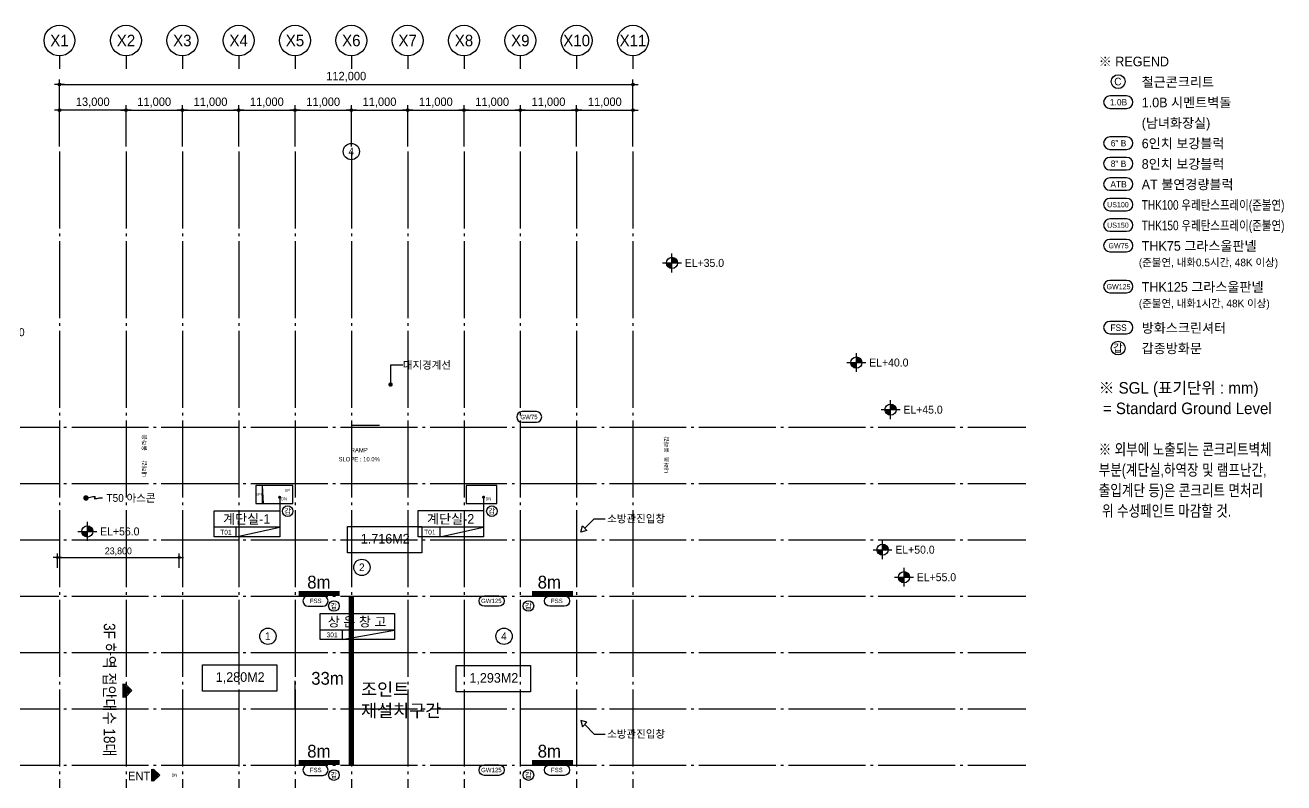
# Model space of a CAD drawing. Header units: millimetres. Extents: x 252735598 to 255219468, y 503852592 to 504847014.
# Drawn here: x 254553680 to 254799468, y 504699141 to 504847014 of the extents above; entities that cross this region are included whole.
import ezdxf
from ezdxf.enums import TextEntityAlignment as Align

# ---------------------------------------------------------------- set-up
doc = ezdxf.new("R2010")
doc.units = ezdxf.units.MM
doc.linetypes.add('CEN', pattern=[35, 30, -2, 1, -2])
for name, color, linetype in [('4A.TEC CEN', 1, 'CEN'), ('4A.TEC DIM', 7, 'Continuous'), ('4A.TEC TEXT', 7, 'Continuous'), ('4A.TEC TEXT 1', 3, 'Continuous'), ('4A.TEC TEXT 2', 3, 'Continuous'), ('4A.TEC 심볼', 7, 'Continuous'), ('DEFPOINT', 135, 'Continuous'), ('㈜SE&C DIM', 7, 'Continuous'), ('㈜SE&C TEXT', 7, 'Continuous'), ('㈜SE&C TEXT 1', 3, 'Continuous')]:
    doc.layers.add(name, color=color, linetype=linetype)
doc.styles.add('돋움', font='')
doc.styles.get('돋움').set_extended_font_data('돋움')
doc.dimstyles.new('DIM_400(외부치수)', dxfattribs={"dimscale": 1200, "dimtxt": 3.3, "dimasz": 1, "dimexe": 2, "dimexo": 2, "dimgap": 1, "dimtad": 1, "dimdec": 0, "dimdsep": 46, "dimlunit": 6, "dimtxsty": '돋움', "dimblk1": 'DIMDOT', "dimblk2": 'DIMDOT', "dimsah": 1, "dimcen": 2.5, "dimdle": 1.5, "dimclrd": 8, "dimclre": 8, "dimclrt": 3, "dimadec": 0, "dimazin": 0, "dimtfac": 1, "dimtdec": 0, "dimtix": 1, "dimtmove": 2, "dimatfit": 3, "dimldrblk": 'DIMDOT', "dimfxl": 1, "dimtvp": 1, "dimtolj": 1, "dimtzin": 0, "dimarcsym": 0})
doc.dimstyles.new('DIM_600(외부치수)', dxfattribs={"dimscale": 400, "dimtxt": 3.3, "dimasz": 1, "dimexe": 2, "dimexo": 2, "dimgap": 1, "dimtad": 1, "dimdec": 0, "dimdsep": 46, "dimlunit": 6, "dimtxsty": '돋움', "dimblk1": 'DIMDOT', "dimblk2": 'DIMDOT', "dimsah": 1, "dimcen": 2.5, "dimdle": 1.5, "dimclrd": 8, "dimclre": 8, "dimclrt": 3, "dimadec": 0, "dimazin": 0, "dimtfac": 1, "dimtdec": 0, "dimtix": 1, "dimtmove": 2, "dimatfit": 3, "dimldrblk": 'DIMDOT', "dimfxl": 1, "dimtvp": 1, "dimtolj": 1, "dimtzin": 0, "dimarcsym": 0})

# ---------------------------------------------------------------- blocks, each defined once
blk = doc.blocks.new('a4w')
at = {"layer": '4A.TEC 심볼'}
for points in [[(-19898, 7460444), (-21873, 7460444, 1), (-21873, 7458989), (-19898, 7458989, 1)], [(-19898, 7455644), (-21873, 7455644, 1), (-21873, 7454189), (-19898, 7454189, 1)], [(-19898, 7453244), (-21873, 7453244, 1), (-21873, 7451789), (-19898, 7451789, 1)], [(-19898, 7450844), (-21873, 7450844, 1), (-21873, 7449389), (-19898, 7449389, 1)], [(-19898, 7448444), (-21873, 7448444, 1), (-21873, 7446989), (-19898, 7446989, 1)], [(-19898, 7446044), (-21873, 7446044, 1), (-21873, 7444589), (-19898, 7444589, 1)], [(-19898, 7443644), (-21873, 7443644, 1), (-21873, 7442189), (-19898, 7442189, 1)], [(-19898, 7438844), (-21873, 7438844, 1), (-21873, 7437389), (-19898, 7437389, 1)], [(-19898, 7434044), (-21873, 7434044, 1), (-21873, 7432589), (-19898, 7432589, 1)]]:
    blk.add_lwpolyline(points, format="xyb", close=True, dxfattribs=at)
for centre in [(-20886, 7462116), (-20886, 7430916)]:
    blk.add_circle(centre, 808, dxfattribs=at)
at = {"layer": '4A.TEC TEXT', "style": '돋움'}
for s, p in [('C', (-20923, 7462128)), ('갑', (-20923, 7430928))]:
    blk.add_text(s, height=900, dxfattribs=at).set_placement(p, align=Align.MIDDLE_CENTER)
for s, height, p in [('1.0B', 750, (-20845, 7459705)), ('6" B', 750, (-20845, 7454905)), ('8" B', 750, (-20845, 7452505)), ('ATB', 750, (-20845, 7450105)), ('US100', 600, (-20916, 7447705)), ('US150', 600, (-20916, 7445305)), ('GW75', 600, (-20845, 7442905)), ('GW125', 600, (-20845, 7438105)), ('FSS', 750, (-20845, 7433305))]:
    blk.add_text(s, height=height, dxfattribs=at).set_placement(p, align=Align.MIDDLE)
at = {"layer": '4A.TEC TEXT 2', "color": 3, "style": '돋움'}
for s, height, p in [('※ REGEND', 1125, (-23170, 7463576)), ('철근콘크리트', 1125, (-18130, 7461176)), ('1.0B 시멘트벽돌', 1125, (-18130, 7458776)), ('(남녀화장실)', 1125, (-18130, 7456376)), ('6인치 보강블럭', 1125, (-18130, 7453976)), ('8인치 보강블럭', 1125, (-18130, 7451576)), ('AT 불연경량블럭', 1125, (-18130, 7449176)), ('THK75 그라스울판넬', 1125, (-18130, 7441976)), ('(준불연, 내화0.5시간, 48K 이상)', 900, (-18466, 7440222)), ('THK125 그라스울판넬', 1125, (-18130, 7437176)), ('(준불연, 내화1시간, 48K 이상)', 900, (-18466, 7435422)), ('방화스크린셔터', 1125, (-18130, 7432376)), ('갑종방화문', 1125, (-18130, 7429976)), ('※ SGL (표기단위 : mm)', 1350, (-23170, 7425176)), (' = Standard Ground Level', 1350, (-23170, 7422776))]:
    blk.add_text(s, height=height, dxfattribs=at).set_placement(p, align=Align.BOTTOM_LEFT)
at = {"layer": '4A.TEC TEXT 2', "color": 3, "style": '돋움', "width": 0.8}
for s, height, p in [('THK100 우레탄스프레이(준불연)', 1125, (-18130, 7446776)), ('THK150 우레탄스프레이(준불연)', 1125, (-18130, 7444376)), ('※ 외부에 노출되는 콘크리트벽체', 1350, (-23170, 7417976)), ('부분(계단실,하역장 및 램프난간,', 1350, (-23170, 7415576)), ('출입계단 등)은 콘크리트 면처리', 1350, (-23170, 7413176)), (' 위 수성페인트 마감할 것.', 1350, (-23170, 7410776))]:
    blk.add_text(s, height=height, dxfattribs=at).set_placement(p, align=Align.BOTTOM_LEFT)
blk = doc.blocks.new('DIMDOT')
at = {"color": 0}
blk.add_line((-2, 0), (2, 0), dxfattribs=at)
for radius in [0.5, 0.25]:
    blk.add_circle((0, 0), radius, dxfattribs=at)
blk = doc.blocks.new('*D94')
at = {"layer": '4A.TEC DIM', "color": 8, "lineweight": -2, "transparency": 16777216}
for p, q in [((169308, -38163), (169308, -25069)), ((169808, -26069), (280808, -26069)), ((281308, -38163), (281308, -25069))]:
    blk.add_line(p, q, dxfattribs=at)
at = {"layer": 'Defpoints', "color": 0, "transparency": 16777216}
for p in [(281308, -26069), (169308, -39163), (281308, -39163)]:
    blk.add_point(p, dxfattribs=at)
at = {"layer": '4A.TEC DIM', "color": 8, "lineweight": -2, "transparency": 16777216, "xscale": 500, "yscale": 500, "zscale": 500, "rotation": 180}
blk.add_blockref('DIMDOT', (169308, -26069), dxfattribs=at)
at = {"layer": '4A.TEC DIM', "color": 8, "lineweight": -2, "transparency": 16777216, "xscale": 500, "yscale": 500, "zscale": 500}
blk.add_blockref('DIMDOT', (281308, -26069), dxfattribs=at)
at = {"layer": '4A.TEC DIM', "color": 3, "transparency": 16777216, "insert": (225308, -24584), "char_height": 1650, "attachment_point": 5, "style": '돋움'}
blk.add_mtext('\\A1;112,000', dxfattribs=at)
blk = doc.blocks.new('ccs122')
at = {"layer": '4A.TEC 심볼'}
blk.add_line((0, 8), (0, 3), dxfattribs=at)
blk.add_circle((0, 14), 6, dxfattribs=at)
at = {"layer": '4A.TEC TEXT 2', "color": 3, "style": '돋움'}
blk.add_attdef('NO', text='', height=4.5, dxfattribs=at).set_placement((-0.01, 14.02), align=Align.MIDDLE_CENTER)
blk = doc.blocks.new('*D103')
at = {"layer": '4A.TEC DIM', "color": 8, "lineweight": -2, "transparency": 16777216}
for p, q in [((169308, -38163), (169308, -30082)), ((181808, -31082), (169808, -31082)), ((182308, -38163), (182308, -30082))]:
    blk.add_line(p, q, dxfattribs=at)
at = {"layer": 'Defpoints', "color": 0, "transparency": 16777216}
for p in [(169308, -31082), (169308, -39163), (182308, -39163)]:
    blk.add_point(p, dxfattribs=at)
at = {"layer": '4A.TEC DIM', "color": 8, "lineweight": -2, "transparency": 16777216, "xscale": 500, "yscale": 500, "zscale": 500, "rotation": 180}
blk.add_blockref('DIMDOT', (169308, -31082), dxfattribs=at)
at = {"layer": '4A.TEC DIM', "color": 8, "lineweight": -2, "transparency": 16777216, "xscale": 500, "yscale": 500, "zscale": 500}
blk.add_blockref('DIMDOT', (182308, -31082), dxfattribs=at)
at = {"layer": '4A.TEC DIM', "color": 3, "transparency": 16777216, "insert": (175808, -29597), "char_height": 1650, "attachment_point": 5, "style": '돋움'}
blk.add_mtext('\\A1;13,000', dxfattribs=at)
blk = doc.blocks.new('*D105')
at = {"layer": '4A.TEC DIM', "color": 8, "lineweight": -2, "transparency": 16777216}
for p, q in [((270308, -38163), (270308, -30082)), ((270808, -31082), (280808, -31082)), ((281308, -38163), (281308, -30082))]:
    blk.add_line(p, q, dxfattribs=at)
at = {"layer": 'Defpoints', "color": 0, "transparency": 16777216}
for p in [(281308, -31082), (270308, -39163), (281308, -39163)]:
    blk.add_point(p, dxfattribs=at)
at = {"layer": '4A.TEC DIM', "color": 8, "lineweight": -2, "transparency": 16777216, "xscale": 500, "yscale": 500, "zscale": 500, "rotation": 180}
blk.add_blockref('DIMDOT', (270308, -31082), dxfattribs=at)
at = {"layer": '4A.TEC DIM', "color": 8, "lineweight": -2, "transparency": 16777216, "xscale": 500, "yscale": 500, "zscale": 500}
blk.add_blockref('DIMDOT', (281308, -31082), dxfattribs=at)
at = {"layer": '4A.TEC DIM', "color": 3, "transparency": 16777216, "insert": (275808, -29597), "char_height": 1650, "attachment_point": 5, "style": '돋움'}
blk.add_mtext('\\A1;11,000', dxfattribs=at)
blk = doc.blocks.new('*D106')
at = {"layer": '4A.TEC DIM', "color": 8, "lineweight": -2, "transparency": 16777216}
for p, q in [((259308, -38163), (259308, -30082)), ((259808, -31082), (269808, -31082)), ((270308, -38163), (270308, -30082))]:
    blk.add_line(p, q, dxfattribs=at)
at = {"layer": 'Defpoints', "color": 0, "transparency": 16777216}
for p in [(270308, -31082), (259308, -39163), (270308, -39163)]:
    blk.add_point(p, dxfattribs=at)
at = {"layer": '4A.TEC DIM', "color": 8, "lineweight": -2, "transparency": 16777216, "xscale": 500, "yscale": 500, "zscale": 500, "rotation": 180}
blk.add_blockref('DIMDOT', (259308, -31082), dxfattribs=at)
at = {"layer": '4A.TEC DIM', "color": 8, "lineweight": -2, "transparency": 16777216, "xscale": 500, "yscale": 500, "zscale": 500}
blk.add_blockref('DIMDOT', (270308, -31082), dxfattribs=at)
at = {"layer": '4A.TEC DIM', "color": 3, "transparency": 16777216, "insert": (264808, -29597), "char_height": 1650, "attachment_point": 5, "style": '돋움'}
blk.add_mtext('\\A1;11,000', dxfattribs=at)
blk = doc.blocks.new('*D107')
at = {"layer": '4A.TEC DIM', "color": 8, "lineweight": -2, "transparency": 16777216}
for p, q in [((248308, -38163), (248308, -30082)), ((248808, -31082), (258808, -31082)), ((259308, -38163), (259308, -30082))]:
    blk.add_line(p, q, dxfattribs=at)
at = {"layer": 'Defpoints', "color": 0, "transparency": 16777216}
for p in [(259308, -31082), (248308, -39163), (259308, -39163)]:
    blk.add_point(p, dxfattribs=at)
at = {"layer": '4A.TEC DIM', "color": 8, "lineweight": -2, "transparency": 16777216, "xscale": 500, "yscale": 500, "zscale": 500, "rotation": 180}
blk.add_blockref('DIMDOT', (248308, -31082), dxfattribs=at)
at = {"layer": '4A.TEC DIM', "color": 8, "lineweight": -2, "transparency": 16777216, "xscale": 500, "yscale": 500, "zscale": 500}
blk.add_blockref('DIMDOT', (259308, -31082), dxfattribs=at)
at = {"layer": '4A.TEC DIM', "color": 3, "transparency": 16777216, "insert": (253808, -29597), "char_height": 1650, "attachment_point": 5, "style": '돋움'}
blk.add_mtext('\\A1;11,000', dxfattribs=at)
blk = doc.blocks.new('*D108')
at = {"layer": '4A.TEC DIM', "color": 8, "lineweight": -2, "transparency": 16777216}
for p, q in [((237308, -38163), (237308, -30082)), ((237808, -31082), (247808, -31082)), ((248308, -38163), (248308, -30082))]:
    blk.add_line(p, q, dxfattribs=at)
at = {"layer": 'Defpoints', "color": 0, "transparency": 16777216}
for p in [(248308, -31082), (237308, -39163), (248308, -39163)]:
    blk.add_point(p, dxfattribs=at)
at = {"layer": '4A.TEC DIM', "color": 8, "lineweight": -2, "transparency": 16777216, "xscale": 500, "yscale": 500, "zscale": 500, "rotation": 180}
blk.add_blockref('DIMDOT', (237308, -31082), dxfattribs=at)
at = {"layer": '4A.TEC DIM', "color": 8, "lineweight": -2, "transparency": 16777216, "xscale": 500, "yscale": 500, "zscale": 500}
blk.add_blockref('DIMDOT', (248308, -31082), dxfattribs=at)
at = {"layer": '4A.TEC DIM', "color": 3, "transparency": 16777216, "insert": (242808, -29597), "char_height": 1650, "attachment_point": 5, "style": '돋움'}
blk.add_mtext('\\A1;11,000', dxfattribs=at)
blk = doc.blocks.new('*D109')
at = {"layer": '4A.TEC DIM', "color": 8, "lineweight": -2, "transparency": 16777216}
for p, q in [((226308, -38163), (226308, -30082)), ((226808, -31082), (236808, -31082)), ((237308, -38163), (237308, -30082))]:
    blk.add_line(p, q, dxfattribs=at)
at = {"layer": 'Defpoints', "color": 0, "transparency": 16777216}
for p in [(237308, -31082), (226308, -39163), (237308, -39163)]:
    blk.add_point(p, dxfattribs=at)
at = {"layer": '4A.TEC DIM', "color": 8, "lineweight": -2, "transparency": 16777216, "xscale": 500, "yscale": 500, "zscale": 500, "rotation": 180}
blk.add_blockref('DIMDOT', (226308, -31082), dxfattribs=at)
at = {"layer": '4A.TEC DIM', "color": 8, "lineweight": -2, "transparency": 16777216, "xscale": 500, "yscale": 500, "zscale": 500}
blk.add_blockref('DIMDOT', (237308, -31082), dxfattribs=at)
at = {"layer": '4A.TEC DIM', "color": 3, "transparency": 16777216, "insert": (231808, -29597), "char_height": 1650, "attachment_point": 5, "style": '돋움'}
blk.add_mtext('\\A1;11,000', dxfattribs=at)
blk = doc.blocks.new('*D110')
at = {"layer": '4A.TEC DIM', "color": 8, "lineweight": -2, "transparency": 16777216}
for p, q in [((215308, -38163), (215308, -30082)), ((215808, -31082), (225808, -31082)), ((226308, -38163), (226308, -30082))]:
    blk.add_line(p, q, dxfattribs=at)
at = {"layer": 'Defpoints', "color": 0, "transparency": 16777216}
for p in [(226308, -31082), (215308, -39163), (226308, -39163)]:
    blk.add_point(p, dxfattribs=at)
at = {"layer": '4A.TEC DIM', "color": 8, "lineweight": -2, "transparency": 16777216, "xscale": 500, "yscale": 500, "zscale": 500, "rotation": 180}
blk.add_blockref('DIMDOT', (215308, -31082), dxfattribs=at)
at = {"layer": '4A.TEC DIM', "color": 8, "lineweight": -2, "transparency": 16777216, "xscale": 500, "yscale": 500, "zscale": 500}
blk.add_blockref('DIMDOT', (226308, -31082), dxfattribs=at)
at = {"layer": '4A.TEC DIM', "color": 3, "transparency": 16777216, "insert": (220808, -29597), "char_height": 1650, "attachment_point": 5, "style": '돋움'}
blk.add_mtext('\\A1;11,000', dxfattribs=at)
blk = doc.blocks.new('*D111')
at = {"layer": '4A.TEC DIM', "color": 8, "lineweight": -2, "transparency": 16777216}
for p, q in [((204308, -38163), (204308, -30082)), ((204808, -31082), (214808, -31082)), ((215308, -38163), (215308, -30082))]:
    blk.add_line(p, q, dxfattribs=at)
at = {"layer": 'Defpoints', "color": 0, "transparency": 16777216}
for p in [(215308, -31082), (204308, -39163), (215308, -39163)]:
    blk.add_point(p, dxfattribs=at)
at = {"layer": '4A.TEC DIM', "color": 8, "lineweight": -2, "transparency": 16777216, "xscale": 500, "yscale": 500, "zscale": 500, "rotation": 180}
blk.add_blockref('DIMDOT', (204308, -31082), dxfattribs=at)
at = {"layer": '4A.TEC DIM', "color": 8, "lineweight": -2, "transparency": 16777216, "xscale": 500, "yscale": 500, "zscale": 500}
blk.add_blockref('DIMDOT', (215308, -31082), dxfattribs=at)
at = {"layer": '4A.TEC DIM', "color": 3, "transparency": 16777216, "insert": (209808, -29597), "char_height": 1650, "attachment_point": 5, "style": '돋움'}
blk.add_mtext('\\A1;11,000', dxfattribs=at)
blk = doc.blocks.new('*D112')
at = {"layer": '4A.TEC DIM', "color": 8, "lineweight": -2, "transparency": 16777216}
for p, q in [((193308, -38163), (193308, -30082)), ((193808, -31082), (203808, -31082)), ((204308, -38163), (204308, -30082))]:
    blk.add_line(p, q, dxfattribs=at)
at = {"layer": 'Defpoints', "color": 0, "transparency": 16777216}
for p in [(204308, -31082), (193308, -39163), (204308, -39163)]:
    blk.add_point(p, dxfattribs=at)
at = {"layer": '4A.TEC DIM', "color": 8, "lineweight": -2, "transparency": 16777216, "xscale": 500, "yscale": 500, "zscale": 500, "rotation": 180}
blk.add_blockref('DIMDOT', (193308, -31082), dxfattribs=at)
at = {"layer": '4A.TEC DIM', "color": 8, "lineweight": -2, "transparency": 16777216, "xscale": 500, "yscale": 500, "zscale": 500}
blk.add_blockref('DIMDOT', (204308, -31082), dxfattribs=at)
at = {"layer": '4A.TEC DIM', "color": 3, "transparency": 16777216, "insert": (198808, -29597), "char_height": 1650, "attachment_point": 5, "style": '돋움'}
blk.add_mtext('\\A1;11,000', dxfattribs=at)
blk = doc.blocks.new('*D113')
at = {"layer": '4A.TEC DIM', "color": 8, "lineweight": -2, "transparency": 16777216}
for p, q in [((182308, -38163), (182308, -30082)), ((182808, -31082), (192808, -31082)), ((193308, -38163), (193308, -30082))]:
    blk.add_line(p, q, dxfattribs=at)
at = {"layer": 'Defpoints', "color": 0, "transparency": 16777216}
for p in [(193308, -31082), (182308, -39163), (193308, -39163)]:
    blk.add_point(p, dxfattribs=at)
at = {"layer": '4A.TEC DIM', "color": 8, "lineweight": -2, "transparency": 16777216, "xscale": 500, "yscale": 500, "zscale": 500, "rotation": 180}
blk.add_blockref('DIMDOT', (182308, -31082), dxfattribs=at)
at = {"layer": '4A.TEC DIM', "color": 8, "lineweight": -2, "transparency": 16777216, "xscale": 500, "yscale": 500, "zscale": 500}
blk.add_blockref('DIMDOT', (193308, -31082), dxfattribs=at)
at = {"layer": '4A.TEC DIM', "color": 3, "transparency": 16777216, "insert": (187808, -29597), "char_height": 1650, "attachment_point": 5, "style": '돋움'}
blk.add_mtext('\\A1;11,000', dxfattribs=at)
blk = doc.blocks.new('*D466')
at = {"layer": 'Defpoints', "color": 0}
for p in [(254583774, 504743099), (254559974, 504740306), (254583774, 504740306)]:
    blk.add_point(p, dxfattribs=at)
at = {"layer": '㈜SE&C DIM', "color": 8, "lineweight": -2, "ltscale": 10}
for p, q in [((254559974, 504741106), (254559974, 504743899)), ((254560374, 504743099), (254583374, 504743099)), ((254583774, 504741106), (254583774, 504743899))]:
    blk.add_line(p, q, dxfattribs=at)
at = {"layer": '㈜SE&C DIM', "color": 8, "lineweight": -2, "xscale": 400, "yscale": 400, "zscale": 400, "rotation": 180}
blk.add_blockref('DIMDOT', (254559974, 504743099), dxfattribs=at)
at = {"layer": '㈜SE&C DIM', "color": 8, "lineweight": -2, "xscale": 400, "yscale": 400, "zscale": 400}
blk.add_blockref('DIMDOT', (254583774, 504743099), dxfattribs=at)
at = {"layer": '㈜SE&C DIM', "color": 3, "insert": (254571874, 504744287), "char_height": 1320, "attachment_point": 5, "style": '돋움'}
blk.add_mtext('\\A1;23,800', dxfattribs=at)
blk = doc.blocks.new('FL-LEVEL1')
at = {"layer": '4A.TEC 심볼', "linetype": 'ByBlock'}
h = blk.add_hatch(color=256, dxfattribs=at)
h.paths.add_polyline_path([(295, 175), (295, 0), (470, 0, 0.414214)])
h.paths.add_polyline_path([(295, 0), (120, 0, 0.414214), (295, -175)])
for p, q in [((0, 0), (590, 0)), ((295, -295), (295, 295))]:
    blk.add_line(p, q, dxfattribs=at)
blk.add_circle((295, 0), 175, dxfattribs=at)
at = {"layer": '4A.TEC TEXT 2', "color": 3, "linetype": 'ByBlock', "style": '돋움'}
blk.add_attdef('FL', text='', height=250, dxfattribs=at).set_placement((695, 0), align=Align.MIDDLE_LEFT)
blk = doc.blocks.new('dwg9CDF')
at = {"layer": '4A.TEC 심볼', "color": 3, "linetype": 'ByBlock'}
ref = blk.add_blockref('FL-LEVEL1', (287075, -60898, 36666), dxfattribs=dict(at, xscale=6.250000000000405, yscale=6.250000000000405, zscale=6.250000000000405))
ref.add_attrib('FL', 'EL+35.0', dxfattribs={"layer": '4A.TEC TEXT 1', "color": 3, "linetype": 'ByBlock', "height": 1562.5, "style": '돋움'}).set_placement((291419, -60898, 36666), align=Align.MIDDLE_LEFT)
ref = blk.add_blockref('FL-LEVEL1', (150493, -74424, 31666), dxfattribs=dict(at, xscale=6.250000000000405, yscale=6.250000000000405, zscale=6.250000000000405))
ref.add_attrib('FL', 'EL+30.0', dxfattribs={"layer": '4A.TEC TEXT 1', "color": 3, "linetype": 'ByBlock', "height": 1562.5, "style": '돋움'}).set_placement((154837, -74424, 31666), align=Align.MIDDLE_LEFT)
ref = blk.add_blockref('FL-LEVEL1', (323089, -80342, 36666), dxfattribs=dict(at, xscale=6.250000000000405, yscale=6.250000000000405, zscale=6.250000000000405))
ref.add_attrib('FL', 'EL+40.0', dxfattribs={"layer": '4A.TEC TEXT 1', "color": 3, "linetype": 'ByBlock', "height": 1562.5, "style": '돋움'}).set_placement((327433, -80342, 36666), align=Align.MIDDLE_LEFT)
ref = blk.add_blockref('FL-LEVEL1', (329769, -89536, 46666), dxfattribs=dict(at, xscale=6.250000000000405, yscale=6.250000000000405, zscale=6.250000000000405))
ref.add_attrib('FL', 'EL+45.0', dxfattribs={"layer": '4A.TEC TEXT 1', "color": 3, "linetype": 'ByBlock', "height": 1562.5, "style": '돋움'}).set_placement((334113, -89536, 46666), align=Align.MIDDLE_LEFT)
ref = blk.add_blockref('FL-LEVEL1', (328195, -116874, 51666), dxfattribs=dict(at, xscale=6.250000000000405, yscale=6.250000000000405, zscale=6.250000000000405))
ref.add_attrib('FL', 'EL+50.0', dxfattribs={"layer": '4A.TEC TEXT 1', "color": 3, "linetype": 'ByBlock', "height": 1562.5, "style": '돋움'}).set_placement((332539, -116874, 51666), align=Align.MIDDLE_LEFT)
ref = blk.add_blockref('FL-LEVEL1', (332391, -122240, 56666), dxfattribs=dict(at, xscale=6.250000000000405, yscale=6.250000000000405, zscale=6.250000000000405))
ref.add_attrib('FL', 'EL+55.0', dxfattribs={"layer": '4A.TEC TEXT 1', "color": 3, "linetype": 'ByBlock', "height": 1562.5, "style": '돋움'}).set_placement((336735, -122240, 56666), align=Align.MIDDLE_LEFT)
ref = blk.add_blockref('FL-LEVEL1', (339218, -167717, 226666), dxfattribs=dict(at, xscale=6.250000000000405, yscale=6.250000000000405, zscale=6.250000000000405))
ref.add_attrib('FL', 'EL+60.0', dxfattribs={"layer": '4A.TEC TEXT 1', "color": 3, "linetype": 'ByBlock', "height": 1562.5, "style": '돋움'}).set_placement((343562, -167717, 226666), align=Align.MIDDLE_LEFT)
ref = blk.add_blockref('FL-LEVEL1', (332391, -197997, 56666), dxfattribs=dict(at, xscale=6.250000000000405, yscale=6.250000000000405, zscale=6.250000000000405))
ref.add_attrib('FL', 'EL+55.0', dxfattribs={"layer": '4A.TEC TEXT 1', "color": 3, "linetype": 'ByBlock', "height": 1562.5, "style": '돋움'}).set_placement((336735, -197997, 56666), align=Align.MIDDLE_LEFT)
ref = blk.add_blockref('FL-LEVEL1', (335195, -218028, 51666), dxfattribs=dict(at, xscale=6.250000000000405, yscale=6.250000000000405, zscale=6.250000000000405))
ref.add_attrib('FL', 'EL+50.0', dxfattribs={"layer": '4A.TEC TEXT 1', "color": 3, "linetype": 'ByBlock', "height": 1562.5, "style": '돋움'}).set_placement((339539, -218028, 51666), align=Align.MIDDLE_LEFT)
ref = blk.add_blockref('FL-LEVEL1', (321367, -238214, 46666), dxfattribs=dict(at, xscale=6.250000000000405, yscale=6.250000000000405, zscale=6.250000000000405))
ref.add_attrib('FL', 'EL+45.0', dxfattribs={"layer": '4A.TEC TEXT 1', "color": 3, "linetype": 'ByBlock', "height": 1562.5, "style": '돋움'}).set_placement((325711, -238214, 46666), align=Align.MIDDLE_LEFT)
ref = blk.add_blockref('FL-LEVEL1', (236546, -244313, 36666), dxfattribs=dict(at, xscale=6.250000000000405, yscale=6.250000000000405, zscale=6.250000000000405))
ref.add_attrib('FL', 'EL+35.0', dxfattribs={"layer": '4A.TEC TEXT 1', "color": 3, "linetype": 'ByBlock', "height": 1562.5, "style": '돋움'}).set_placement((240890, -244313, 36666), align=Align.MIDDLE_LEFT)
ref = blk.add_blockref('FL-LEVEL1', (171588, -245977, 31666), dxfattribs=dict(at, xscale=6.250000000000405, yscale=6.250000000000405, zscale=6.250000000000405))
ref.add_attrib('FL', 'EL+30.0', dxfattribs={"layer": '4A.TEC TEXT 1', "color": 3, "linetype": 'ByBlock', "height": 1562.5, "style": '돋움'}).set_placement((175932, -245977, 31666), align=Align.MIDDLE_LEFT)
ref = blk.add_blockref('FL-LEVEL1', (303281, -247320, 41666), dxfattribs=dict(at, xscale=6.250000000000405, yscale=6.250000000000405, zscale=6.250000000000405))
ref.add_attrib('FL', 'EL+40.0', dxfattribs={"layer": '4A.TEC TEXT 1', "color": 3, "linetype": 'ByBlock', "height": 1562.5, "style": '돋움'}).set_placement((307625, -247320, 41666), align=Align.MIDDLE_LEFT)
blk = doc.blocks.new('dwgFD3B')
at = {"layer": '4A.TEC CEN', "color": 250, "ltscale": 500}
for p, q in [((49194.51, -92936.83, -3333.33), (358000, -92936.83, -3333.33)), ((49194.51, -103936.83, -3333.33), (358000, -103936.83, -3333.33)), ((49194.51, -114936.83, -3333.33), (358000, -114936.83, -3333.33)), ((49194.51, -125936.83, -3333.33), (358000, -125936.83, -3333.33)), ((49194.51, -136936.83, -3333.33), (358000, -136936.83, -3333.33)), ((49194.51, -147936.83, -3333.33), (358000, -147936.83, -3333.33)), ((49194.51, -158936.83, -3333.33), (358000, -158936.83, -3333.33))]:
    blk.add_line(p, q, dxfattribs=at)
at = {"layer": '4A.TEC CEN', "color": 250, "ltscale": 500, "elevation": -3333.33}
for points in [[(169307.63, -39163.16), (169307.63, -267000)], [(182307.63, -39163.16), (182307.63, -267000)], [(193307.63, -39163.16), (193307.63, -267000)], [(204307.63, -39163.16), (204307.63, -267000)], [(215307.63, -39163.16), (215307.63, -267000)], [(226307.63, -39163.16), (226307.63, -267000)], [(237307.63, -39163.16), (237307.63, -267000)], [(248307.63, -39163.16), (248307.63, -267000)], [(259307.63, -39163.16), (259307.63, -267000)], [(270307.63, -39163.16), (270307.63, -267000)], [(281307.63, -39163.16), (281307.63, -267000)]]:
    blk.add_lwpolyline(points, dxfattribs=at)
at = {"layer": '4A.TEC 심볼'}
ref = blk.add_blockref('ccs122', (169307.63, -24500.01, 1666.22), dxfattribs=dict(at, xscale=499.9999977496833, yscale=499.9999977496833, zscale=499.9999977496833))
ref.add_attrib('NO', 'X1', dxfattribs={"layer": '0', "color": 3, "height": 2250, "style": '돋움'}).set_placement((169304.55, -17491.05, 1666.22), align=Align.MIDDLE_CENTER)
ref = blk.add_blockref('ccs122', (182307.63, -24500, -3333.78), dxfattribs=dict(at, xscale=499.9999977496833, yscale=499.9999977496833, zscale=499.9999977496833))
ref.add_attrib('NO', 'X2', dxfattribs={"layer": '0', "color": 3, "height": 2250, "style": '돋움'}).set_placement((182304.55, -17491.04, -3333.78), align=Align.MIDDLE_CENTER)
ref = blk.add_blockref('ccs122', (193307.63, -24500, -3333.78), dxfattribs=dict(at, xscale=499.9999977496833, yscale=499.9999977496833, zscale=499.9999977496833))
ref.add_attrib('NO', 'X3', dxfattribs={"layer": '0', "color": 3, "height": 2250, "style": '돋움'}).set_placement((193304.55, -17491.04, -3333.78), align=Align.MIDDLE_CENTER)
ref = blk.add_blockref('ccs122', (204307.63, -24500, -3333.78), dxfattribs=dict(at, xscale=499.9999977496833, yscale=499.9999977496833, zscale=499.9999977496833))
ref.add_attrib('NO', 'X4', dxfattribs={"layer": '0', "color": 3, "height": 2250, "style": '돋움'}).set_placement((204304.55, -17491.04, -3333.78), align=Align.MIDDLE_CENTER)
ref = blk.add_blockref('ccs122', (215307.63, -24500, -3333.78), dxfattribs=dict(at, xscale=499.9999977496833, yscale=499.9999977496833, zscale=499.9999977496833))
ref.add_attrib('NO', 'X5', dxfattribs={"layer": '0', "color": 3, "height": 2250, "style": '돋움'}).set_placement((215304.55, -17491.04, -3333.78), align=Align.MIDDLE_CENTER)
ref = blk.add_blockref('ccs122', (226307.63, -24500, -3333.78), dxfattribs=dict(at, xscale=499.9999977496833, yscale=499.9999977496833, zscale=499.9999977496833))
ref.add_attrib('NO', 'X6', dxfattribs={"layer": '0', "color": 3, "height": 2250, "style": '돋움'}).set_placement((226304.55, -17491.04, -3333.78), align=Align.MIDDLE_CENTER)
ref = blk.add_blockref('ccs122', (237307.63, -24499.99, -3333.78), dxfattribs=dict(at, xscale=499.9999977496833, yscale=499.9999977496833, zscale=499.9999977496833))
ref.add_attrib('NO', 'X7', dxfattribs={"layer": '0', "color": 3, "height": 2250, "style": '돋움'}).set_placement((237304.55, -17491.04, -3333.78), align=Align.MIDDLE_CENTER)
ref = blk.add_blockref('ccs122', (248307.63, -24500, -3333.78), dxfattribs=dict(at, xscale=499.9999977496833, yscale=499.9999977496833, zscale=499.9999977496833))
ref.add_attrib('NO', 'X8', dxfattribs={"layer": '0', "color": 3, "height": 2250, "style": '돋움'}).set_placement((248304.55, -17491.04, -3333.78), align=Align.MIDDLE_CENTER)
ref = blk.add_blockref('ccs122', (259307.63, -24499.99, -3333.78), dxfattribs=dict(at, xscale=499.9999977496833, yscale=499.9999977496833, zscale=499.9999977496833))
ref.add_attrib('NO', 'X9', dxfattribs={"layer": '0', "color": 3, "height": 2250, "style": '돋움'}).set_placement((259304.55, -17491.04, -3333.78), align=Align.MIDDLE_CENTER)
ref = blk.add_blockref('ccs122', (270307.63, -24500, -3333.78), dxfattribs=dict(at, xscale=499.9999977496833, yscale=499.9999977496833, zscale=499.9999977496833))
ref.add_attrib('NO', 'X10', dxfattribs={"layer": '0', "color": 3, "height": 2250, "style": '돋움'}).set_placement((270304.55, -17491.04, -3333.78), align=Align.MIDDLE_CENTER)
ref = blk.add_blockref('ccs122', (281307.63, -24500, -3333.78), dxfattribs=dict(at, xscale=499.9999977496833, yscale=499.9999977496833, zscale=499.9999977496833))
ref.add_attrib('NO', 'X11', dxfattribs={"layer": '0', "color": 3, "height": 2250, "style": '돋움'}).set_placement((281304.55, -17491.04, -3333.78), align=Align.MIDDLE_CENTER)
at = {"layer": '4A.TEC DIM'}
for base, p1, p2, picture, middle in [((281307.63, -26068.86, 1666.22), (169307.63, -39163.16, 1666.22), (281307.63, -39163.16, 1666.22), '*D94', (225307.63, -24583.79, 1666.22)), ((169307.63, -31081.58, 1666.22), (182307.63, -39163.16, 1666.22), (169307.63, -39163.16, 1666.22), '*D103', (175807.63, -29596.51, 1666.22))]:
    dim = blk.add_linear_dim(base=base, p1=p1, p2=p2, dimstyle='DIM_600(외부치수)', override={"dimscale": 500, "dimdec": 1, "dimtxsty": '돋움', "dimblk1": 'DIMDOT', "dimblk2": 'DIMDOT'}, dxfattribs=at)
    dim.commit()
    dim.dimension.update_dxf_attribs({"geometry": picture, "text_midpoint": middle})
for base, p1, p2, picture, middle in [((193307.63, -31081.58, 1666.67), (182307.63, -39163.16, 1666.67), (193307.63, -39163.16, 1666.67), '*D113', (187807.63, -29596.51, 1666.67)), ((204307.63, -31081.58, 6666.22), (193307.63, -39163.16, 6666.22), (204307.63, -39163.16, 6666.22), '*D112', (198807.63, -29596.51, 6666.22)), ((215307.63, -31081.58, 1666.22), (204307.63, -39163.16, 1666.22), (215307.63, -39163.16, 1666.22), '*D111', (209807.63, -29596.51, 1666.22)), ((226307.63, -31081.58, 1666.22), (215307.63, -39163.16, 1666.22), (226307.63, -39163.16, 1666.22), '*D110', (220807.63, -29596.51, 1666.22)), ((237307.63, -31081.58, 1666.22), (226307.63, -39163.16, 1666.22), (237307.63, -39163.16, 1666.22), '*D109', (231807.63, -29596.51, 1666.22)), ((248307.63, -31081.58, 11666.22), (237307.63, -39163.16, 11666.22), (248307.63, -39163.16, 11666.22), '*D108', (242807.63, -29596.51, 11666.22)), ((259307.63, -31081.58, 6666.22), (248307.63, -39163.16, 6666.22), (259307.63, -39163.16, 6666.22), '*D107', (253807.63, -29596.51, 6666.22)), ((270307.63, -31081.58, 1666.22), (259307.63, -39163.16, 1666.22), (270307.63, -39163.16, 1666.22), '*D106', (264807.63, -29596.51, 1666.22)), ((281307.63, -31081.58, 1666.22), (270307.63, -39163.16, 1666.22), (281307.63, -39163.16, 1666.22), '*D105', (275807.63, -29596.51, 1666.22))]:
    dim = blk.add_linear_dim(base=base, p1=p1, p2=p2, angle=180, dimstyle='DIM_600(외부치수)', override={"dimscale": 500, "dimdec": 1, "dimtxsty": '돋움', "dimblk1": 'DIMDOT', "dimblk2": 'DIMDOT'}, dxfattribs=at)
    dim.commit()
    dim.dimension.update_dxf_attribs({"geometry": picture, "text_midpoint": middle})

msp = doc.modelspace()

# ---------------------------------------------------------------- hatches: boundary and pattern name
at = {"layer": '4A.TEC 심볼'}
for points in [[(254572831.7, 504715806.8), (254572831.7, 504718475.4), (254574166, 504717141.1)], [(254578446.2, 504699434.9), (254578446.2, 504701807), (254579632.3, 504700620.9)]]:
    msp.add_hatch(color=256, dxfattribs=at).paths.add_polyline_path(points)

# ---------------------------------------------------------------- linework, layer by layer
for p, q in [((254603378.4, 504754850.5), (254603378.4, 504752258.6)), ((254643198.4, 504754870.5), (254643198.4, 504752278.6)), ((254603378.4, 504749008.6), (254590578.5, 504749008.6)), ((254594828.5, 504747133.6), (254603378.4, 504749008.6)), ((254594828.5, 504749008.6), (254594828.5, 504747133.6)), ((254643198.4, 504749028.6), (254630398.5, 504749028.6)), ((254634648.5, 504747153.6), (254643198.4, 504749028.6)), ((254634648.5, 504749028.6), (254634648.5, 504747153.6)), ((254625778.9, 504728967.2), (254611312.3, 504728967.2)), ((254615562.3, 504728967.2), (254615562.3, 504727092.2)), ((254615562.3, 504727092.2), (254625778.9, 504728967.2))]:
    msp.add_line(p, q, dxfattribs=at)
at = {"layer": '4A.TEC 심볼', "color": 1, "elevation": 3332.9}
msp.add_lwpolyline([(254627421.2, 504780688.1), (254625033.8, 504780688.1), (254625033.8, 504776880.3)], dxfattribs=at)
at = {"layer": '4A.TEC 심볼', "color": 1}
for points, const_width, elevation in [([(254624820.3, 504776880.3, 1), (254625247.3, 504776880.3, 1)], 427, 3332.9), ([(254565287.4, 504754736.3, 1), (254565821.1, 504754736.3, 1)], 533.7, 0.4)]:
    msp.add_lwpolyline(points, format="xyb", close=True, dxfattribs=dict(at, const_width=const_width, elevation=elevation))
at = {"layer": '4A.TEC 심볼'}
msp.add_lwpolyline([(254653518.7, 504771590), (254650702.3, 504771590, 1), (254650702.3, 504769516.3), (254653518.7, 504769516.3, 1)], format="xyb", close=True, dxfattribs=at)
at = {"layer": '4A.TEC 심볼', "color": 1}
for points in [[(254565555.1, 504754736.3), (254566359.6, 504754919.9), (254566887.3, 504755004.6), (254567191.8, 504755011.4), (254567326.4, 504754961.4), (254567344.7, 504754875.8), (254567300.1, 504754775.7), (254567246.2, 504754682.1), (254567236.3, 504754616.2), (254567311.5, 504754593.4), (254567462.7, 504754606.8), (254567668.3, 504754643.6), (254567906.8, 504754691.2), (254568156.5, 504754737), (254568395.9, 504754768.2), (254568603.4, 504754772.2), (254568757.4, 504754736.3)], [(254662943.3, 504748826.1), (254664804.2, 504750686.9)], [(254664804.2, 504750686.9), (254666929.3, 504750686.9)], [(254662943.3, 504710527.8), (254664804.2, 504708666.9)], [(254664804.2, 504708666.9), (254666929.3, 504708666.9)]]:
    msp.add_lwpolyline(points, dxfattribs=at)
at = {"layer": '4A.TEC 심볼', "const_width": 298.9}
for points in [[(254603228.9, 504754868.8, 1), (254603527.8, 504754868.8, 1)], [(254643048.9, 504754888.8, 1), (254643347.8, 504754888.8, 1)]]:
    msp.add_lwpolyline(points, format="xyb", close=True, dxfattribs=at)
at = {"layer": '4A.TEC 심볼'}
for points in [[(254590578.5, 504752258.6), (254603378.4, 504752258.6), (254603378.4, 504747133.6), (254590578.5, 504747133.6)], [(254630398.5, 504752278.6), (254643198.4, 504752278.6), (254643198.4, 504747153.6), (254630398.5, 504747153.6)], [(254616655.1, 504749186.1), (254631121.6, 504749186.1), (254631121.6, 504744061.1), (254616655.1, 504744061.1)], [(254611312.3, 504732217.2), (254625778.9, 504732217.2), (254625778.9, 504727092.2), (254611312.3, 504727092.2)], [(254588326.4, 504722180), (254602792.9, 504722180), (254602792.9, 504717055), (254588326.4, 504717055)], [(254637864.8, 504722014.9), (254652331.4, 504722014.9), (254652331.4, 504716889.9), (254637864.8, 504716889.9)]]:
    msp.add_lwpolyline(points, close=True, dxfattribs=at)
at = {"layer": '4A.TEC 심볼', "color": 1}
for points in [[(254662177.9, 504748060.6), (254662501.4, 504749268), (254663385.3, 504748384.1)], [(254662177.9, 504711293.3), (254662501.4, 504710085.9), (254663385.3, 504710969.8)]]:
    msp.add_lwpolyline(points, close=True, dxfattribs=at)
at = {"layer": '4A.TEC 심볼'}
for points, elevation in [([(254608969, 504733592.6), (254611785.4, 504733592.6, 1), (254611785.4, 504735666.3), (254608969, 504735666.3, 1)], -5.5), ([(254646165.6, 504733592.6), (254643349.2, 504733592.6, -1), (254643349.2, 504735666.3), (254646165.6, 504735666.3, -1)], -6), ([(254658959.2, 504733592.6), (254656142.8, 504733592.6, -1), (254656142.8, 504735666.3), (254658959.2, 504735666.3, -1)], -6), ([(254608969, 504700592.6), (254611785.4, 504700592.6, 1), (254611785.4, 504702666.3), (254608969, 504702666.3, 1)], -5.5), ([(254646165.6, 504700592.6), (254643349.2, 504700592.6, -1), (254643349.2, 504702666.3), (254646165.6, 504702666.3, -1)], -6), ([(254658959.2, 504700592.6), (254656142.8, 504700592.6, -1), (254656142.8, 504702666.3), (254658959.2, 504702666.3, -1)], -6)]:
    msp.add_lwpolyline(points, format="xyb", close=True, dxfattribs=dict(at, elevation=elevation))
for points in [[(254574166, 504717141.1), (254572831.7, 504715806.8), (254572831.7, 504718475.4), (254574166, 504717141.1)], [(254574521.8, 504717141.1), (254573187.5, 504715806.8), (254573187.5, 504718475.4), (254574521.8, 504717141.1)]]:
    msp.add_lwpolyline(points, dxfattribs=at)
at = {"layer": '4A.TEC 심볼', "elevation": 4165.7}
for points in [[(254579632.3, 504700620.9), (254578446.2, 504699434.9), (254578446.2, 504701807), (254579632.3, 504700620.9)], [(254579948.5, 504700620.9), (254578762.5, 504699434.9), (254578762.5, 504701807), (254579948.5, 504700620.9)]]:
    msp.add_lwpolyline(points, dxfattribs=at)
at = {"layer": '4A.TEC 심볼', "color": 4}
for centre in [(254617374.2, 504822351), (254617374.2, 504822351), (254617374.2, 504822351), (254617374.2, 504822351), (254617374.2, 504822351), (254619426.7, 504741180.3), (254601078.7, 504727740.8), (254647188.8, 504727740.8)]:
    msp.add_circle(centre, 1591.5, dxfattribs=at)
at = {"layer": '4A.TEC 심볼'}
for centre in [(254604937.6, 504752158.9, 3333.3), (254644822.4, 504752158.9, 3333.3), (254613973.8, 504733654, 4161.2), (254651954.4, 504733654, 4160.7), (254613973.8, 504700654, 4161.2), (254651954.4, 504700654, 4160.7)]:
    msp.add_circle(centre, 1036.9, dxfattribs=at)
at = {"layer": 'DEFPOINT'}
for p, q in [((254617374.2, 504768977.3), (254622874.2, 504768977.3)), ((254606374.2, 504713577.3), (254606374.2, 504719077.3))]:
    msp.add_line(p, q, dxfattribs=at)
for points in [[(254598734.2, 504757177.3), (254598734.2, 504753637.3), (254605974.2, 504753637.3), (254605974.2, 504757177.3)], [(254639774.2, 504757177.3), (254639774.2, 504753637.3), (254645814.2, 504753637.3), (254645814.2, 504757177.3)]]:
    msp.add_lwpolyline(points, close=True, dxfattribs=at)
for points in [[(254599934.2, 504757177.3), (254600134.2, 504753637.3), (254605974.2, 504753637.3), (254605974.2, 504757177.3), (254599934.2, 504757177.3)], [(254605974.2, 504757177.3), (254599934.2, 504757177.3), (254599934.2, 504753637.3), (254605974.2, 504753637.3), (254605974.2, 504757177.3)]]:
    msp.add_lwpolyline(points, dxfattribs=at)
at = {"layer": 'DEFPOINT', "color": 6, "const_width": 1000}
for points in [[(254607074.2, 504736087.3), (254615074.2, 504736087.3)], [(254617374.2, 504735577.3), (254617374.2, 504702577.3)], [(254652674.2, 504736087.3), (254660674.2, 504736087.3)], [(254607074.2, 504703087.3), (254615074.2, 504703087.3)], [(254652674.2, 504703087.3), (254660674.2, 504703087.3)]]:
    msp.add_lwpolyline(points, dxfattribs=at)

# ---------------------------------------------------------------- block references
for name, p in [('dwgFD3B', (254391066.5, 504861514.2, 3333.3)), ('dwg9CDF', (254391066.5, 504861514.2, -1666.7))]:
    msp.add_blockref(name, p)
at = {"layer": '4A.TEC 심볼', "color": 3, "linetype": 'ByBlock'}
ref = msp.add_blockref('FL-LEVEL1', (254563982.2, 504748208.9, 0.4), dxfattribs=dict(at, xscale=6.250000000000405, yscale=6.250000000000405, zscale=6.250000000000405))
ref.add_attrib('FL', 'EL+56.0', dxfattribs={"layer": '4A.TEC TEXT 1', "color": 3, "linetype": 'ByBlock', "height": 1562.5, "style": '돋움'}).set_placement((254568326, 504748208.9, 0.4), align=Align.MIDDLE_LEFT)
at = {"layer": '㈜SE&C TEXT', "xscale": 1.666666666666667, "yscale": 1.666666666666667, "zscale": 1.666666666666667}
msp.add_blockref('a4w', (254801933.1, 492399134.8, 3333.3), dxfattribs=at)

# ---------------------------------------------------------------- texts
at = {"layer": '4A.TEC TEXT', "color": 6, "style": '돋움'}
for s, p in [('4', (254617364.1, 504822374)), ('4', (254617364.1, 504822374)), ('4', (254617364.1, 504822374)), ('4', (254617364.1, 504822374)), ('4', (254617364.1, 504822374)), ('2', (254619416.6, 504741203.3)), ('1', (254601068.6, 504727763.7)), ('4', (254647178.7, 504727763.7))]:
    msp.add_text(s, height=1500, dxfattribs=at).set_placement(p, align=Align.MIDDLE_CENTER)
at = {"layer": '4A.TEC TEXT', "style": '돋움'}
for s, p in [('대지경계선', (254627421.2, 504780688.1, 3332.9)), ('T50 아스콘', (254569558, 504754736.3, 0.4)), ('소방관진입창', (254667344.1, 504750700)), ('소방관진입창', (254667344.1, 504708680))]:
    msp.add_text(s, height=1500, dxfattribs=at).set_placement(p, align=Align.MIDDLE_LEFT)
msp.add_text('GW75', height=855.48, dxfattribs=at).set_placement((254652067.6, 504770536.7), align=Align.MIDDLE)
at = {"layer": '4A.TEC TEXT', "color": 3, "style": '돋움'}
for s, height, p in [('계단실-1', 1875, (254596935.9, 504750629.4)), ('계단실-2', 1875, (254636755.9, 504750649.4)), ('T01', 937.5, (254592882.8, 504748056.7)), ('T01', 937.5, (254632702.8, 504748076.7)), ('상 온 창 고', 1875, (254618503.1, 504730588.1)), ('301', 937.5, (254613616.7, 504728015.4))]:
    msp.add_text(s, height=height, dxfattribs=at).set_placement(p, align=Align.MIDDLE_CENTER)
at = {"layer": '4A.TEC TEXT', "style": '돋움'}
for s, height, p in [('갑', 1036.9, (254604947.7, 504752135.9, 3333.3)), ('갑', 1036.9, (254644812.3, 504752135.9, 3333.3)), ('ENT', 1666.67, (254575928.5, 504700473.9, 4165.7))]:
    msp.add_text(s, height=height, dxfattribs=at).set_placement(p, align=Align.MIDDLE_CENTER)
at = {"layer": '4A.TEC TEXT', "color": 1, "style": '돋움'}
for s, p in [('1.716M2', (254623992.5, 504746787.1)), ('1,280M2', (254595663.8, 504719781)), ('1,293M2', (254645202.2, 504719615.9))]:
    msp.add_text(s, height=1875, dxfattribs=at).set_placement(p, align=Align.MIDDLE_CENTER)
at = {"layer": '4A.TEC TEXT', "style": '돋움'}
for s, rotation, p in [('FSS', 360, (254610420.1, 504734645.9, -5.5)), ('GW125', 0, (254644714.6, 504734645.9, -6)), ('FSS', 0, (254657508.1, 504734645.9, -6)), ('FSS', 360, (254610420.1, 504701645.9, -5.5)), ('GW125', 0, (254644714.6, 504701645.9, -6)), ('FSS', 0, (254657508.1, 504701645.9, -6))]:
    msp.add_text(s, height=855.48, rotation=rotation, dxfattribs=at).set_placement(p, align=Align.MIDDLE)
for rotation, p in [(360, (254613983.9, 504733631.1, -5.5)), (0, (254651944.3, 504733631.1, -6)), (360, (254613983.9, 504700631.1, -5.5)), (0, (254651944.3, 504700631.1, -6))]:
    msp.add_text('갑', height=1036.9, rotation=rotation, dxfattribs=at).set_placement(p, align=Align.MIDDLE_CENTER)
at = {"layer": '4A.TEC TEXT', "style": '돋움', "width": 0.9}
msp.add_text('3F 하역 접안대수 18대', height=2250, rotation=270, dxfattribs=at).set_placement((254570157.8, 504717292.1), align=Align.MIDDLE_CENTER)
at = {"layer": 'DEFPOINT', "color": 6, "char_height": 2500, "width": 10776.206, "attachment_point": 1, "style": '돋움'}
for s, insert in [('8m', (254608761, 504739566)), ('8m', (254653760.9, 504739566)), ('33m', (254609537.2, 504720785.4, 0.9)), ('8m', (254608761, 504706566)), ('8m', (254653760.9, 504706566))]:
    msp.add_mtext(s, dxfattribs=dict(at, insert=insert))
at = {"layer": 'DEFPOINT', "color": 0, "insert": (254619261.9, 504718662.8, 0.9), "char_height": 2500, "width": 20657.739, "attachment_point": 1, "style": '돋움'}
msp.add_mtext('\\pxt2;조인트\\P재설치구간', dxfattribs=at)
at = {"layer": '㈜SE&C TEXT', "style": '돋움'}
for s, rotation, p in [('EPS', 359.993476, (254599396.7, 504755407.3)), ('UP', 0.006524, (254604866.2, 504756235, -2916.7)), ('DN', 0.006524, (254604226.3, 504754577, -2916.7)), ('DN', 359.993476, (254644128.2, 504754577, -2916.7)), ('DN', 359.993476, (254582821.3, 504700641, -0.4))]:
    msp.add_text(s, height=555.56, rotation=rotation, dxfattribs=at).set_placement(p, align=Align.MIDDLE_CENTER)
at = {"layer": '㈜SE&C TEXT 1', "style": '돋움'}
for s, p in [('올라옴', (254576971, 504765549, -10000.4)), ('올라감', (254678928.2, 504765177.3, -10000)), ('내려옴', (254678928.2, 504761177.3, -10000)), ('내려감', (254576971, 504760434.2, -10000.4))]:
    msp.add_text(s, height=833.33, rotation=90, dxfattribs=at).set_placement(p, align=Align.MIDDLE_CENTER)
for s, height, p in [('SLOPE : 10.0%', 833.333, (254618910.6, 504762307.6, -0.4)), ('RAMP', 833.33, (254618910.6, 504764090.5, -0.4))]:
    msp.add_text(s, height=height, dxfattribs=at).set_placement(p, align=Align.MIDDLE_CENTER)

# ---------------------------------------------------------------- dimensions: what is measured, and where the dimension line sits
at = {"layer": '㈜SE&C DIM', "ltscale": 10}
dim = msp.add_linear_dim(base=(254583774.2, 504743099.3, -2917.1), p1=(254559974.2, 504740306.3, -2917.1), p2=(254583774.2, 504740306.3, -2917.1), angle=180, dimstyle='DIM_400(외부치수)', override={"dimscale": 80, "dimtxt": 16.5, "dimasz": 5, "dimexe": 10, "dimexo": 10, "dimgap": 5, "dimtxsty": '돋움', "dimblk1": 'DIMDOT', "dimblk2": 'DIMDOT', "dimdle": 7.5}, dxfattribs=at)
dim.commit()
dim.dimension.update_dxf_attribs({"geometry": '*D466', "text_midpoint": (254571874.2, 504744287.3, -2917.1)})

doc.saveas('drawing.dxf')
